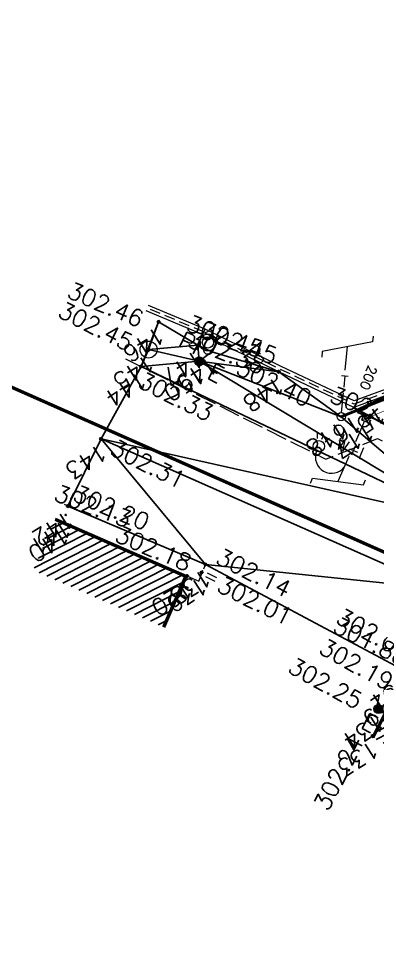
# Model space of a CAD drawing. Header units: metres. Extents: x 1851427 to 1852022, y 5183007 to 5183309.
# Drawn here: x 1851471.31 to 1851484.06, y 5183170.08 to 5183202.87 of the extents above; entities that cross this region are included whole.
import ezdxf
from ezdxf.enums import TextEntityAlignment as Align

# ---------------------------------------------------------------- set-up
doc = ezdxf.new("R2010")
doc.units = ezdxf.units.M
doc.header["$LTSCALE"] = 2.5
doc.header["$PDMODE"] = 35
doc.header["$PDSIZE"] = 0.03
for name, pattern in [('L16', [0.375, 0.3, -0.075]), ('L32', [2.5, 2, -0.1, 0.1, -0.1, 0.1, -0.1]), ('L5', [1.15, 0.8, -0.175, 0, -0.175]), ('L8', [0.225, 0.15, -0.075])]:
    doc.linetypes.add(name, pattern=pattern)
doc.layers.get('0').update_dxf_attribs({"linetype": 'CONTINUOUS', "lineweight": 30})
for name, color, linetype in [('_SSL_ASS_UN', 34, 'L32'), ('APLAT_BLANC', 255, 'CONTINUOUS'), ('BAT', 7, 'CONTINUOUS'), ('BAT_EP', 251, 'CONTINUOUS'), ('BAT_HAC', 251, 'CONTINUOUS'), ('PRO_PAR_N', 6, 'CONTINUOUS'), ('PRO_RES_EDF', 1, 'CONTINUOUS'), ('PRO_RES_TEL', 84, 'CONTINUOUS'), ('TN_', 94, 'CONTINUOUS')]:
    doc.layers.add(name, color=color, linetype=linetype)
for name, color, linetype, lineweight in [('ASS', 5, 'CONTINUOUS', 5), ('CLO_HAC', 251, 'CONTINUOUS', 15), ('CLO_MUR', 7, 'CONTINUOUS', 15), ('EAU', 4, 'CONTINUOUS', 5), ('EAU_TXT', 4, 'CONTINUOUS', 5), ('EDF', 1, 'CONTINUOUS', 5), ('EDF_TXT', 1, 'CONTINUOUS', 5), ('P', 7, 'CONTINUOUS', 50), ('PAR', 11, 'L5', 30), ('PRO_PAR_P', 7, 'CONTINUOUS', 70), ('PRO_PAR_Z', 1, 'CONTINUOUS', 9), ('PTT', 3, 'CONTINUOUS', 5), ('PTT_TXT', 3, 'CONTINUOUS', 5), ('VOI', 251, 'CONTINUOUS', 20), ('Z', 7, 'CONTINUOUS', 9)]:
    doc.layers.add(name, color=color, linetype=linetype, lineweight=lineweight)
for name, color, linetype, plot in [('N', 1, 'CONTINUOUS', False), ('NCACHE', 7, 'CONTINUOUS', False), ('PCACHE', 7, 'CONTINUOUS', False), ('ZCACHE', 7, 'CONTINUOUS', False)]:
    doc.layers.add(name, color=color, linetype=linetype, plot=plot)
doc.styles.add('SIMPLEX', font='SIMPLEX.SHX', dxfattribs={"oblique": 27})
doc.styles.add('SIMPLEX_IT', font='simplex.shx', dxfattribs={"oblique": 27})
doc.styles.get("Standard").update_dxf_attribs({"font": 'Arial.ttf'})
pattern_1 = [(27, (0, 0), (-0.10810648775, 0.212170928572), [])]

# ---------------------------------------------------------------- blocks, each defined once
blk = doc.blocks.new('TCPOINT')
blk.add_point((0, 0))
at = {"layer": 'N'}
blk.add_attdef('MAT', (0.2, 0.2), '', height=0.34, dxfattribs=at)
at = {"layer": 'Z', "style": 'SIMPLEX'}
blk.add_attdef('ALT', (0.2, -0.54), '', height=0.34, dxfattribs=at)
blk = doc.blocks.new('PTT_01')
at = {"layer": 'PTT'}
for points in [[(0.875, 2.95), (0.875, 2.75), (-0.875, 2.25), (-0.875, 2.05)], [(0, 1.658), (0, 2.5)], [(0, 0.15), (0, 0.854)]]:
    blk.add_lwpolyline(points, dxfattribs=at)
blk.add_circle((0, 0), 0.15, dxfattribs=at)
at = {"layer": 'PTT_TXT', "style": 'SIMPLEX'}
blk.add_attdef('PTT_TXT', text='', height=0.4, dxfattribs=at).set_placement((0, 1.256), align=Align.MIDDLE)
blk = doc.blocks.new('*U27')
at = {"layer": 'EDF'}
for points in [[(0.985, 2.95), (0.985, 2.75), (-0.765, 2.25), (-0.765, 2.05)], [(0.11, 1.535431), (0.11, 2.5)], [(1.088086, 1.392164), (1.005804, 1.204402)], [(1.235, 1.349688), (1.235, 1.178214)], [(1.381914, 1.392164), (1.464196, 1.204402)], [(0.11, 0.15), (0.11, 0.958637)]]:
    blk.add_lwpolyline(points, dxfattribs=at)
at = {"layer": 'EDF', "flags": 128}
for points in [[(0.22, 0.15), (0, 0.15)], [(0, 0), (0, 0.15)], [(0, 0), (0.22, 0.15)], [(0.22, 0), (0, 0.15)], [(0, 0), (0.22, 0)], [(0.22, 0), (0.22, 0.15)]]:
    blk.add_lwpolyline(points, dxfattribs=at)
at = {"layer": 'EDF'}
blk.add_circle((1.235, 1.625), 0.2, dxfattribs=at)
blk.add_arc((0.667686, 1.79611), 0.574625, 2.870977, 166.053522, dxfattribs=at)
at = {"layer": 'EDF_TXT', "style": 'SIMPLEX'}
blk.add_attdef('EDF_ECL_TXT', text='', height=0.4, rotation=180.8139326, dxfattribs=at).set_placement((0.11, 1.247034), align=Align.MIDDLE)
blk = doc.blocks.new('*U32')
at = {"layer": 'APLAT_BLANC'}
h = blk.add_hatch(color=256, dxfattribs=at)
edge = h.paths.add_edge_path()
edge.add_arc((0, 0), 0.16, 0, 360)
at = {"layer": 'EAU'}
blk.add_circle((0, 0), 0.16, dxfattribs=at)
at = {"layer": 'EAU_TXT', "style": 'SIMPLEX'}
blk.add_text('E', height=0.6, rotation=332.7397, dxfattribs=at).set_placement((0.236, -0.577))
blk = doc.blocks.new('*U33')
at = {"layer": 'EAU'}
for radius in [0.3, 0.2]:
    blk.add_circle((0, 0), radius, dxfattribs=at)
at = {"layer": 'EAU_TXT', "style": 'SIMPLEX'}
blk.add_text('PI', height=0.6, rotation=334.171, dxfattribs=at).set_placement((-1.1, -0.128))
blk = doc.blocks.new('*U34')
at = {"layer": 'APLAT_BLANC'}
h = blk.add_hatch(color=256, dxfattribs=at)
edge = h.paths.add_edge_path()
edge.add_arc((0, 0), 0.16, 0, 360)
at = {"layer": 'EAU'}
blk.add_circle((0, 0), 0.16, dxfattribs=at)
at = {"layer": 'EAU_TXT', "style": 'SIMPLEX'}
blk.add_text('E', height=0.6, rotation=332.2183, dxfattribs=at).set_placement((-0.675, -0.643))
blk = doc.blocks.new('PRO_PAR_P_01')
at = {"layer": 'PRO_PAR_P'}
blk.add_point((0, 0), dxfattribs=at)
at = {"layer": 'PRO_PAR_N', "style": 'SIMPLEX'}
blk.add_attdef('MAT', (0.1, 0.15), '', height=0.34, dxfattribs=at)
at = {"layer": 'PRO_PAR_Z', "style": 'SIMPLEX_IT', "oblique": 27}
blk.add_attdef('ALT', (0.1, -0.4), '', height=0.34, dxfattribs=at)

msp = doc.modelspace()

# ---------------------------------------------------------------- hatches: boundary and pattern name
at = {"layer": 'BAT_HAC'}
h = msp.add_hatch(dxfattribs=at)
h.set_pattern_fill('ANSI31', color=251, scale=0.075, angle=342)
h.set_pattern_definition(pattern_1)
h.paths.add_polyline_path([(1851472.624, 5183185.087), (1851471.823, 5183183.254), (1851476.49, 5183181.216), (1851477.29, 5183183.049)])
h = msp.add_hatch(dxfattribs=at)
h.set_pattern_fill('ANSI31', color=251, scale=0.075, angle=342)
h.set_pattern_definition(pattern_1)
h.paths.add_polyline_path([(1851484.784, 5183179.093), (1851483.869, 5183177.314), (1851497.07, 5183170.085), (1851498.03, 5183171.839)])
at = {"layer": 'CLO_HAC'}
h = msp.add_hatch(dxfattribs=at)
h.set_pattern_fill('ANSI31', color=251, scale=0.1, angle=342)
h.set_pattern_definition([(27, (0, 0), (-0.144141983667, 0.28289457143), [])])
h.paths.add_polyline_path([(1851477.935, 5183191.816), (1851477.885, 5183191.707), (1851478.393, 5183191.459), (1851478.446, 5183191.567)])

# ---------------------------------------------------------------- linework, layer by layer
at = {"layer": '_SSL_ASS_UN', "const_width": 0.12, "flags": 128}
msp.add_lwpolyline([(1851451.547, 5183198.403), (1851489.89, 5183181.416)], dxfattribs=at)
at = {"layer": 'ASS', "linetype": 'L8', "flags": 128}
for points in [[(1851477.845, 5183183.237), (1851477.778, 5183183.103)], [(1851478.296, 5183182.845), (1851477.778, 5183183.103)], [(1851478.355, 5183182.983), (1851477.845, 5183183.237)]]:
    msp.add_lwpolyline(points, dxfattribs=at)
at = {"layer": 'BAT', "flags": 128}
for points in [[(1851472.624, 5183185.087), (1851477.29, 5183183.049), (1851476.49, 5183181.216)], [(1851483.869, 5183177.314), (1851484.784, 5183179.093), (1851498.03, 5183171.839)]]:
    msp.add_lwpolyline(points, dxfattribs=at)
at = {"layer": 'BAT_EP', "const_width": 0.08, "flags": 128}
for points in [[(1851472.604, 5183185.041), (1851477.224, 5183183.023), (1851476.444, 5183181.236)], [(1851483.913, 5183177.291), (1851484.805, 5183179.024), (1851498.006, 5183171.795)]]:
    msp.add_lwpolyline(points, dxfattribs=at)
at = {"layer": 'CLO_MUR', "flags": 128}
for points in [[(1851489.417, 5183200.874), (1851485.929, 5183191.253), (1851484.467, 5183189.723), (1851483.236, 5183189.268), (1851480.645, 5183190.496), (1851477.935, 5183191.816), (1851475.931, 5183192.665)], [(1851489.615, 5183200.803), (1851486.112, 5183191.14), (1851484.586, 5183189.542), (1851483.226, 5183189.04), (1851480.554, 5183190.306), (1851478.354, 5183191.378)], [(1851477.848, 5183191.625), (1851475.849, 5183192.472)], [(1851477.678, 5183191.252), (1851477.935, 5183191.816)], [(1851478.393, 5183191.459), (1851477.886, 5183191.707), (1851477.885, 5183191.707)], [(1851478.178, 5183191.018), (1851478.446, 5183191.567)], [(1851477.678, 5183191.252), (1851478.178, 5183191.018)]]:
    msp.add_lwpolyline(points, dxfattribs=at)
at = {"layer": 'CLO_MUR', "linetype": 'L8', "flags": 128}
for points in [[(1851489.516, 5183200.838), (1851486.021, 5183191.196), (1851484.527, 5183189.632), (1851483.231, 5183189.154), (1851480.6, 5183190.401), (1851478.4, 5183191.473)], [(1851477.892, 5183191.72), (1851475.89, 5183192.568)]]:
    msp.add_lwpolyline(points, dxfattribs=at)
at = {"layer": 'EAU'}
msp.add_circle((1851475.929, 5183191.094), 0.3, dxfattribs=at)
at = {"layer": 'PAR', "flags": 128}
for points in [[(1851486.112, 5183191.14), (1851483.804, 5183188.724)], [(1851483.226, 5183189.04), (1851497.598, 5183181.178)]]:
    msp.add_lwpolyline(points, dxfattribs=at)
at = {"layer": 'PRO_RES_EDF', "const_width": 0.02, "flags": 128}
msp.add_lwpolyline([(1851511.165, 5183246.518), (1851509.336, 5183246.961), (1851509.336, 5183246.961, 0.414214), (1851508.75, 5183246.566), (1851508.477, 5183245.161, -0.037282), (1851508.084, 5183243.724), (1851489.688, 5183191.907, -0.214528), (1851488.553, 5183190.723), (1851483.628, 5183188.627)], format="xyb", dxfattribs=at)
at = {"layer": 'PRO_RES_TEL', "const_width": 0.1, "flags": 128}
msp.add_lwpolyline([(1851511.501, 5183247.542), (1851509.394, 5183248.064, 0.429225), (1851508.783, 5183247.675), (1851508.459, 5183246.008, -0.037282), (1851508.067, 5183244.571), (1851489.45, 5183192.135, -0.214528), (1851488.315, 5183190.95), (1851482.774, 5183188.709)], format="xyb", dxfattribs=at)
at = {"layer": 'TN_'}
for points in [[(1851475.929, 5183191.094, 302.45), (1851476.284, 5183192.081, 302.46), (1851475.66, 5183190.493, 302.33)], [(1851477.678, 5183191.252, 302.45), (1851476.284, 5183192.081, 302.46), (1851475.929, 5183191.094, 302.45)], [(1851475.929, 5183191.094, 302.45), (1851475.66, 5183190.493, 302.33), (1851477.729, 5183190.677, 302.38)], [(1851477.678, 5183191.252, 302.45), (1851475.929, 5183191.094, 302.45), (1851477.729, 5183190.677, 302.38)], [(1851478.178, 5183191.018, 302.45), (1851477.678, 5183191.252, 302.45), (1851477.729, 5183190.677, 302.38)], [(1851480.554, 5183190.306, 302.4), (1851478.178, 5183191.018, 302.45), (1851477.729, 5183190.677, 302.38)], [(1851475.66, 5183190.493, 302.33), (1851487.086, 5183185.044, 302.08), (1851477.729, 5183190.677, 302.38)], [(1851477.729, 5183190.677, 302.38), (1851482.774, 5183188.709, 302.31), (1851480.554, 5183190.306, 302.4)], [(1851482.774, 5183188.709, 302.31), (1851477.729, 5183190.677, 302.38), (1851487.086, 5183185.044, 302.08)], [(1851487.086, 5183185.044, 302.08), (1851475.66, 5183190.493, 302.33), (1851474.241, 5183187.92, 302.31)], [(1851484.586, 5183189.542, 302.37), (1851482.774, 5183188.709, 302.31), (1851487.086, 5183185.044, 302.08)], [(1851473.062, 5183185.531, 302.2), (1851477.949, 5183183.455, 302.14), (1851474.241, 5183187.92, 302.31)], [(1851486.303, 5183182.589, 302.06), (1851474.241, 5183187.92, 302.31), (1851477.949, 5183183.455, 302.14)], [(1851487.086, 5183185.044, 302.08), (1851474.241, 5183187.92, 302.31), (1851486.303, 5183182.589, 302.06)], [(1851477.949, 5183183.455, 302.14), (1851485.06, 5183179.66, 302.03), (1851486.303, 5183182.589, 302.06)]]:
    msp.add_3dface(points, dxfattribs=at)
at = {"layer": 'VOI', "linetype": 'L16', "flags": 128}
for points in [[(1851475.106, 5183190.771), (1851482.222, 5183187.2), (1851484.066, 5183187.931), (1851490.255, 5183184.766)], [(1851477.949, 5183183.455), (1851472.856, 5183185.619)], [(1851477.29, 5183183.049), (1851477.718, 5183182.866), (1851477.949, 5183183.455)]]:
    msp.add_lwpolyline(points, dxfattribs=at)

# ---------------------------------------------------------------- block references
at = {"layer": 'EAU'}
for name, p in [('*U33', (1851478.036, 5183191.348)), ('*U32', (1851477.729, 5183190.677)), ('*U34', (1851484.097, 5183178.319))]:
    msp.add_blockref(name, p, dxfattribs=at)
at = {"layer": 'EDF', "rotation": 156.4343264265872}
msp.add_blockref('*U27', (1851483.759, 5183188.652), dxfattribs=at).add_auto_attribs({'EDF_ECL_TXT': 'W+L'})
at = {"layer": 'P'}
ref = msp.add_blockref('TCPOINT', (1851476.284, 5183192.081, 302.46), dxfattribs=dict(at, rotation=212.5130430288477))
ref.add_attrib('MAT', '146', (1851476.254, 5183191.943, 302.46), dxfattribs={"layer": 'N', "height": 0.6, "rotation": 212.513, "style": 'SIMPLEX'})
ref.add_attrib('ALT', '302.46', dxfattribs={"layer": 'Z', "height": 0.6, "rotation": 337.0371, "style": 'SIMPLEX'}).set_placement((1851473.219, 5183193.52), align=Align.TOP_LEFT)
ref = msp.add_blockref('TCPOINT', (1851475.929, 5183191.094, 302.45), dxfattribs=dict(at, rotation=212.5130430288477))
ref.add_attrib('MAT', '145', (1851475.898, 5183190.956, 302.45), dxfattribs={"layer": 'N', "height": 0.6, "rotation": 212.513, "style": 'SIMPLEX'})
ref.add_attrib('ALT', '302.45', dxfattribs={"layer": 'Z', "height": 0.6, "rotation": 333.3508, "style": 'SIMPLEX'}).set_placement((1851472.924, 5183192.825), align=Align.TOP_LEFT)
ref = msp.add_blockref('TCPOINT', (1851484.586, 5183189.542, 302.37), dxfattribs=dict(at, rotation=212.5130430288477))
ref.add_attrib('MAT', '115', (1851484.555, 5183189.404, 302.37), dxfattribs={"layer": 'N', "height": 0.6, "rotation": 212.513, "style": 'SIMPLEX'})
ref.add_attrib('ALT', '302.37', dxfattribs={"layer": 'Z', "height": 0.6, "rotation": 46.3047, "style": 'SIMPLEX'}).set_placement((1851484.68, 5183189.378), align=Align.TOP_LEFT)
ref = msp.add_blockref('TCPOINT', (1851480.554, 5183190.306, 302.4), dxfattribs=dict(at, rotation=212.5130430288477))
ref.add_attrib('MAT', '148', (1851480.524, 5183190.168, 302.4), dxfattribs={"layer": 'N', "height": 0.6, "rotation": 212.513, "style": 'SIMPLEX'})
ref.add_attrib('ALT', '302.40', dxfattribs={"layer": 'Z', "height": 0.6, "rotation": 334.6361, "style": 'SIMPLEX'}).set_placement((1851479.238, 5183190.789), align=Align.TOP_LEFT)
ref = msp.add_blockref('TCPOINT', (1851475.66, 5183190.493, 302.33), dxfattribs=dict(at, rotation=212.5130430288477))
ref.add_attrib('MAT', '144', (1851475.629, 5183190.355, 302.33), dxfattribs={"layer": 'N', "height": 0.6, "rotation": 212.513, "style": 'SIMPLEX'})
ref.add_attrib('ALT', '302.33', dxfattribs={"layer": 'Z', "height": 0.6, "rotation": 333.3508, "style": 'SIMPLEX'}).set_placement((1851475.768, 5183190.325), align=Align.TOP_LEFT)
ref = msp.add_blockref('TCPOINT', (1851474.241, 5183187.92, 302.31), dxfattribs=dict(at, rotation=212.5130430288477))
ref.add_attrib('MAT', '143', (1851474.21, 5183187.782, 302.31), dxfattribs={"layer": 'N', "height": 0.6, "rotation": 212.513, "style": 'SIMPLEX'})
ref.add_attrib('ALT', '302.31', dxfattribs={"layer": 'Z', "height": 0.6, "rotation": 333.3508, "style": 'SIMPLEX'}).set_placement((1851474.776, 5183187.932), align=Align.TOP_LEFT)
ref = msp.add_blockref('TCPOINT', (1851473.062, 5183185.531, 302.2), dxfattribs=dict(at, rotation=212.5130430288477))
ref.add_attrib('MAT', '142', (1851473.031, 5183185.393, 302.2), dxfattribs={"layer": 'N', "height": 0.6, "rotation": 212.513, "style": 'SIMPLEX'})
ref.add_attrib('ALT', '302.20', dxfattribs={"layer": 'Z', "height": 0.6, "rotation": 336.9772, "style": 'SIMPLEX'}).set_placement((1851473.423, 5183186.302), align=Align.TOP_LEFT)
ref = msp.add_blockref('TCPOINT', (1851477.29, 5183183.049, 302.18), dxfattribs=dict(at, rotation=212.5130430288477))
ref.add_attrib('MAT', '120', (1851477.26, 5183182.911, 302.18), dxfattribs={"layer": 'N', "height": 0.6, "rotation": 212.513, "style": 'SIMPLEX'})
ref.add_attrib('ALT', '302.18', dxfattribs={"layer": 'Z', "height": 0.6, "rotation": 336.9772, "style": 'SIMPLEX'}).set_placement((1851474.919, 5183184.852), align=Align.TOP_LEFT)
ref = msp.add_blockref('TCPOINT', (1851477.949, 5183183.455, 302.14), dxfattribs=dict(at, rotation=212.5130430288477))
ref.add_attrib('MAT', '138', (1851477.918, 5183183.316, 302.14), dxfattribs={"layer": 'N', "height": 0.6, "rotation": 212.513, "style": 'SIMPLEX'})
ref.add_attrib('ALT', '302.14', dxfattribs={"layer": 'Z', "height": 0.6, "rotation": 333.5249, "style": 'SIMPLEX'}).set_placement((1851478.532, 5183184.055), align=Align.TOP_LEFT)
ref = msp.add_blockref('TCPOINT', (1851477.811, 5183183.17, 302.01), dxfattribs=dict(at, rotation=212.5130430288477))
ref.add_attrib('MAT', '139', (1851477.781, 5183183.032, 302.01), dxfattribs={"layer": 'N', "height": 0.6, "rotation": 212.513, "style": 'SIMPLEX'})
ref.add_attrib('ALT', '302.01', dxfattribs={"layer": 'Z', "height": 0.6, "rotation": 333.5249, "style": 'SIMPLEX'}).set_placement((1851478.576, 5183183.066), align=Align.TOP_LEFT)
ref = msp.add_blockref('TCPOINT', (1851485.06, 5183179.66, 302.03), dxfattribs=dict(at, rotation=212.5130430288477))
ref.add_attrib('MAT', '131', (1851485.029, 5183179.522, 302.03), dxfattribs={"layer": 'N', "height": 0.6, "rotation": 212.513, "style": 'SIMPLEX'})
ref.add_attrib('ALT', '302.03', dxfattribs={"layer": 'Z', "height": 0.6, "rotation": 331.112, "style": 'SIMPLEX'}).set_placement((1851482.827, 5183181.93), align=Align.TOP_LEFT)
ref = msp.add_blockref('TCPOINT', (1851484.784, 5183179.093, 302.19), dxfattribs=dict(at, rotation=212.5130430288477))
ref.add_attrib('MAT', '119', (1851484.754, 5183178.955, 302.19), dxfattribs={"layer": 'N', "height": 0.6, "rotation": 212.513, "style": 'SIMPLEX'})
ref.add_attrib('ALT', '302.19', dxfattribs={"layer": 'Z', "height": 0.6, "rotation": 331.112, "style": 'SIMPLEX'}).set_placement((1851482.222, 5183180.851), align=Align.TOP_LEFT)
ref = msp.add_blockref('TCPOINT', (1851484.097, 5183178.319, 302.25), dxfattribs=dict(at, rotation=212.5130430288477))
ref.add_attrib('MAT', '134', (1851484.066, 5183178.181, 302.25), dxfattribs={"layer": 'N', "height": 0.6, "rotation": 212.513, "style": 'SIMPLEX'})
ref.add_attrib('ALT', '302.25', dxfattribs={"layer": 'Z', "height": 0.6, "rotation": 331.112, "style": 'SIMPLEX'}).set_placement((1851481.123, 5183180.179), align=Align.TOP_LEFT)
ref = msp.add_blockref('TCPOINT', (1851483.893, 5183177.36, 302.24), dxfattribs=dict(at, rotation=212.5130430288477))
ref.add_attrib('MAT', '133', (1851483.863, 5183177.222, 302.24), dxfattribs={"layer": 'N', "height": 0.6, "rotation": 212.513, "style": 'SIMPLEX'})
ref.add_attrib('ALT', '302.24', dxfattribs={"layer": 'Z', "height": 0.6, "rotation": 62.7796, "style": 'SIMPLEX'}).set_placement((1851481.768, 5183174.921), align=Align.TOP_LEFT)
at = {"layer": 'PCACHE'}
ref = msp.add_blockref('TCPOINT', (1851477.678, 5183191.252, 302.45), dxfattribs=dict(at, rotation=212.5130430288477))
ref.add_attrib('MAT', '147', (1851477.647, 5183191.114, 302.45), dxfattribs={"layer": 'NCACHE', "height": 0.6, "rotation": 212.513, "style": 'SIMPLEX'})
ref.add_attrib('ALT', '302.45', dxfattribs={"layer": 'ZCACHE', "height": 0.6, "rotation": 339.21, "style": 'SIMPLEX'}).set_placement((1851477.43, 5183192.349, 302.45), align=Align.TOP_LEFT)
ref = msp.add_blockref('TCPOINT', (1851478.178, 5183191.018, 302.45), dxfattribs=dict(at, rotation=212.5130430288477))
ref.add_attrib('MAT', '149', (1851478.148, 5183190.88, 302.45), dxfattribs={"layer": 'NCACHE', "height": 0.6, "rotation": 212.513, "style": 'SIMPLEX'})
ref.add_attrib('ALT', '302.45', dxfattribs={"layer": 'ZCACHE', "height": 0.6, "rotation": 339.21, "style": 'SIMPLEX'}).set_placement((1851477.931, 5183192.115, 302.45), align=Align.TOP_LEFT)
ref = msp.add_blockref('TCPOINT', (1851477.729, 5183190.677, 302.38), dxfattribs=dict(at, rotation=212.5130430288477))
ref.add_attrib('MAT', '150', (1851477.698, 5183190.539, 302.38), dxfattribs={"layer": 'NCACHE', "height": 0.6, "rotation": 212.513, "style": 'SIMPLEX'})
ref.add_attrib('ALT', '302.38', dxfattribs={"layer": 'ZCACHE', "height": 0.6, "rotation": 339.21, "style": 'SIMPLEX'}).set_placement((1851477.481, 5183191.774, 302.38), align=Align.TOP_LEFT)
ref = msp.add_blockref('TCPOINT', (1851482.774, 5183188.709, 302.31), dxfattribs=dict(at, rotation=212.5130430288477))
ref.add_attrib('MAT', '118', (1851482.744, 5183188.571, 302.31), dxfattribs={"layer": 'NCACHE', "height": 0.6, "rotation": 212.513, "style": 'SIMPLEX'})
ref.add_attrib('ALT', '302.31', dxfattribs={"layer": 'ZCACHE', "height": 0.6, "rotation": 339.21, "style": 'SIMPLEX'}).set_placement((1851482.527, 5183189.806, 302.31), align=Align.TOP_LEFT)
ref = msp.add_blockref('TCPOINT', (1851483.719, 5183189.222), dxfattribs=dict(at, rotation=212.5130430288477))
ref.add_attrib('MAT', '116', (1851483.688, 5183189.084), dxfattribs={"layer": 'NCACHE', "height": 0.6, "rotation": 212.513, "style": 'SIMPLEX'})
ref = msp.add_blockref('TCPOINT', (1851483.759, 5183188.652), dxfattribs=dict(at, rotation=212.5130430288477))
ref.add_attrib('MAT', '117', (1851483.728, 5183188.514), dxfattribs={"layer": 'NCACHE', "height": 0.6, "rotation": 212.513, "style": 'SIMPLEX'})
ref = msp.add_blockref('TCPOINT', (1851472.984, 5183185.215, 302.13), dxfattribs=dict(at, rotation=212.5130430288477))
ref.add_attrib('MAT', '141', (1851472.953, 5183185.077, 302.13), dxfattribs={"layer": 'NCACHE', "height": 0.6, "rotation": 212.513, "style": 'SIMPLEX'})
ref.add_attrib('ALT', '302.13', dxfattribs={"layer": 'ZCACHE', "height": 0.6, "rotation": 339.21, "style": 'SIMPLEX'}).set_placement((1851472.736, 5183186.313, 302.13), align=Align.TOP_LEFT)
ref = msp.add_blockref('TCPOINT', (1851472.915, 5183184.96), dxfattribs=dict(at, rotation=212.5130430288477))
ref.add_attrib('MAT', '140', (1851472.885, 5183184.822), dxfattribs={"layer": 'NCACHE', "height": 0.6, "rotation": 212.513, "style": 'SIMPLEX'})
ref = msp.add_blockref('TCPOINT', (1851485.081, 5183179.549, 301.88), dxfattribs=dict(at, rotation=212.5130430288477))
ref.add_attrib('MAT', '132', (1851485.051, 5183179.411, 301.88), dxfattribs={"layer": 'NCACHE', "height": 0.6, "rotation": 212.513, "style": 'SIMPLEX'})
ref.add_attrib('ALT', '301.88', dxfattribs={"layer": 'ZCACHE', "height": 0.6, "rotation": 333.5249, "style": 'SIMPLEX'}).set_placement((1851482.694, 5183181.61), align=Align.TOP_LEFT)
at = {"layer": 'PRO_PAR_P'}
ref = msp.add_blockref('PRO_PAR_P_01', (1851483.804, 5183188.724), dxfattribs=dict(at, rotation=248.7419292195926))
ref.add_attrib('MAT', '200', (1851483.741, 5183190.559), dxfattribs={"layer": 'PRO_PAR_N', "height": 0.34, "rotation": 248.7419, "style": 'SIMPLEX'})
at = {"layer": 'PTT', "rotation": 354.9686448095301}
msp.add_blockref('PTT_01', (1851482.774, 5183188.709), dxfattribs=at).add_auto_attribs({'PTT_TXT': 'T'})

doc.saveas('drawing.dxf')
